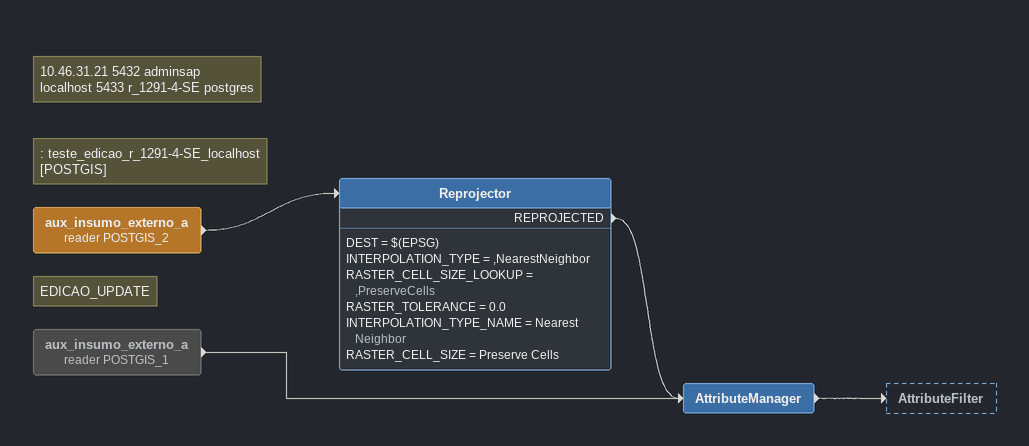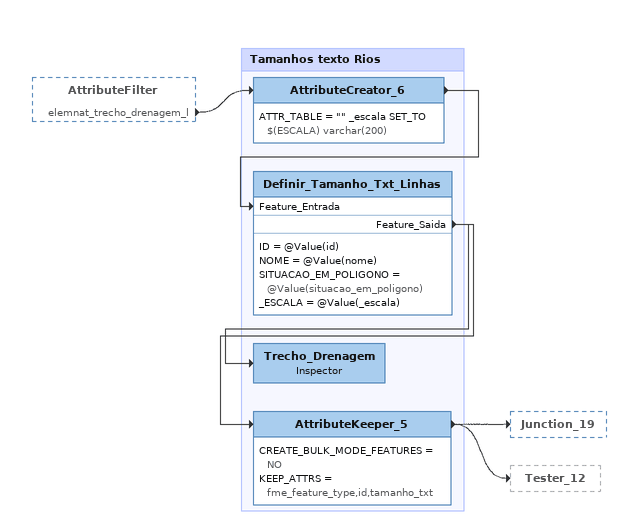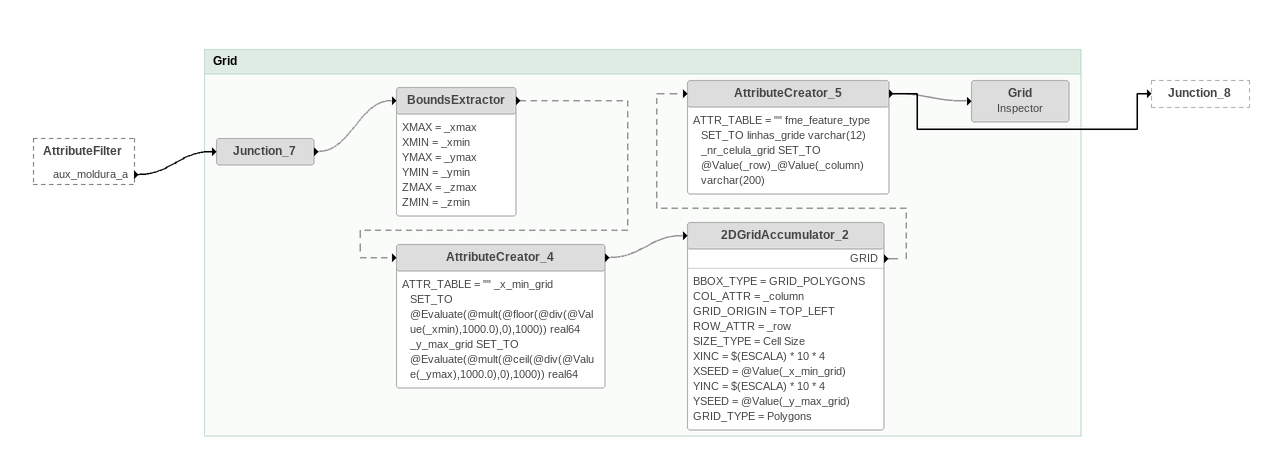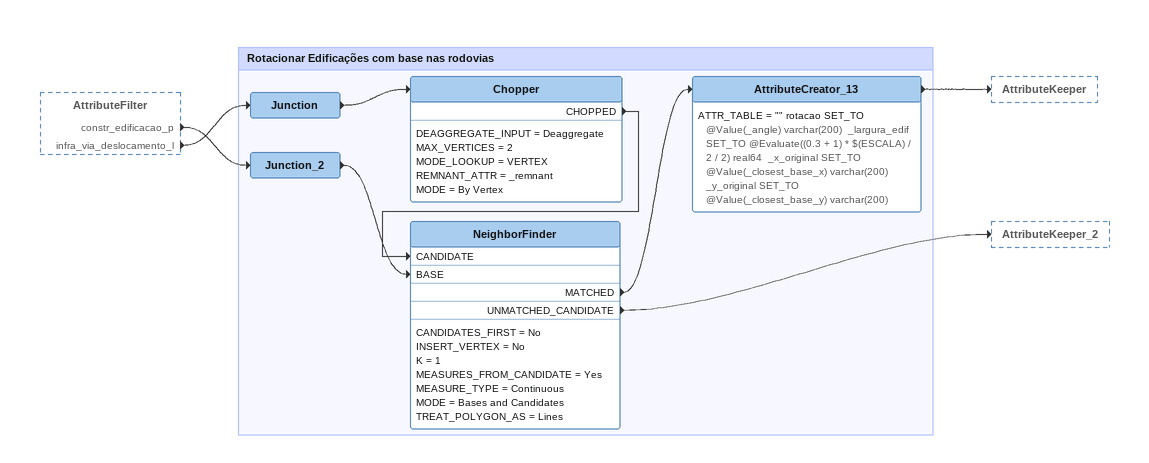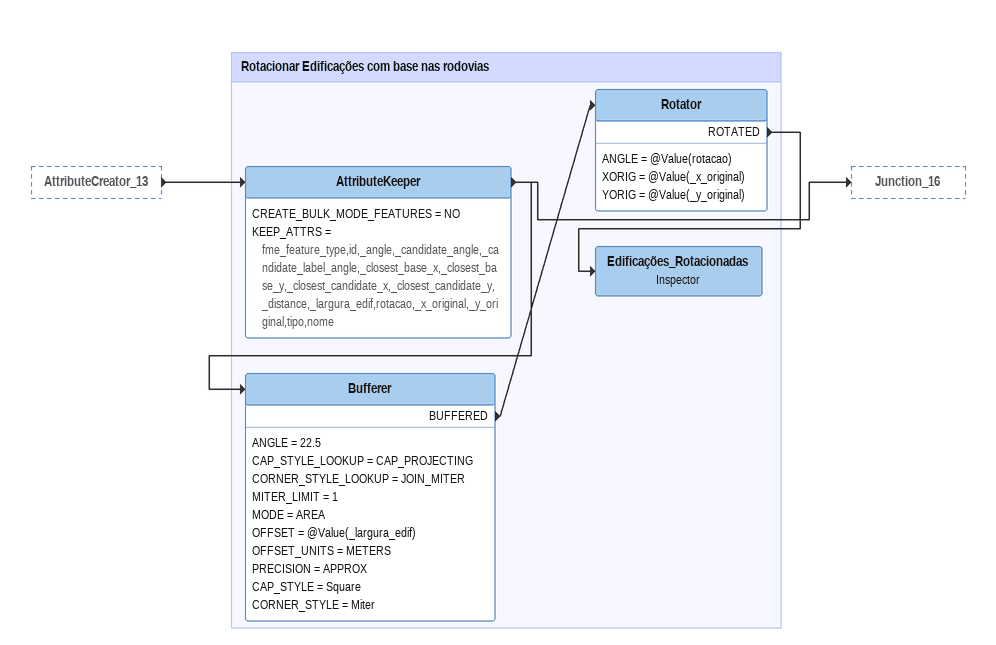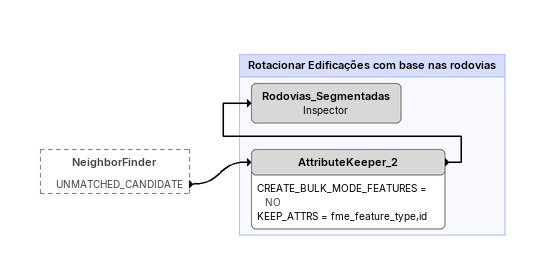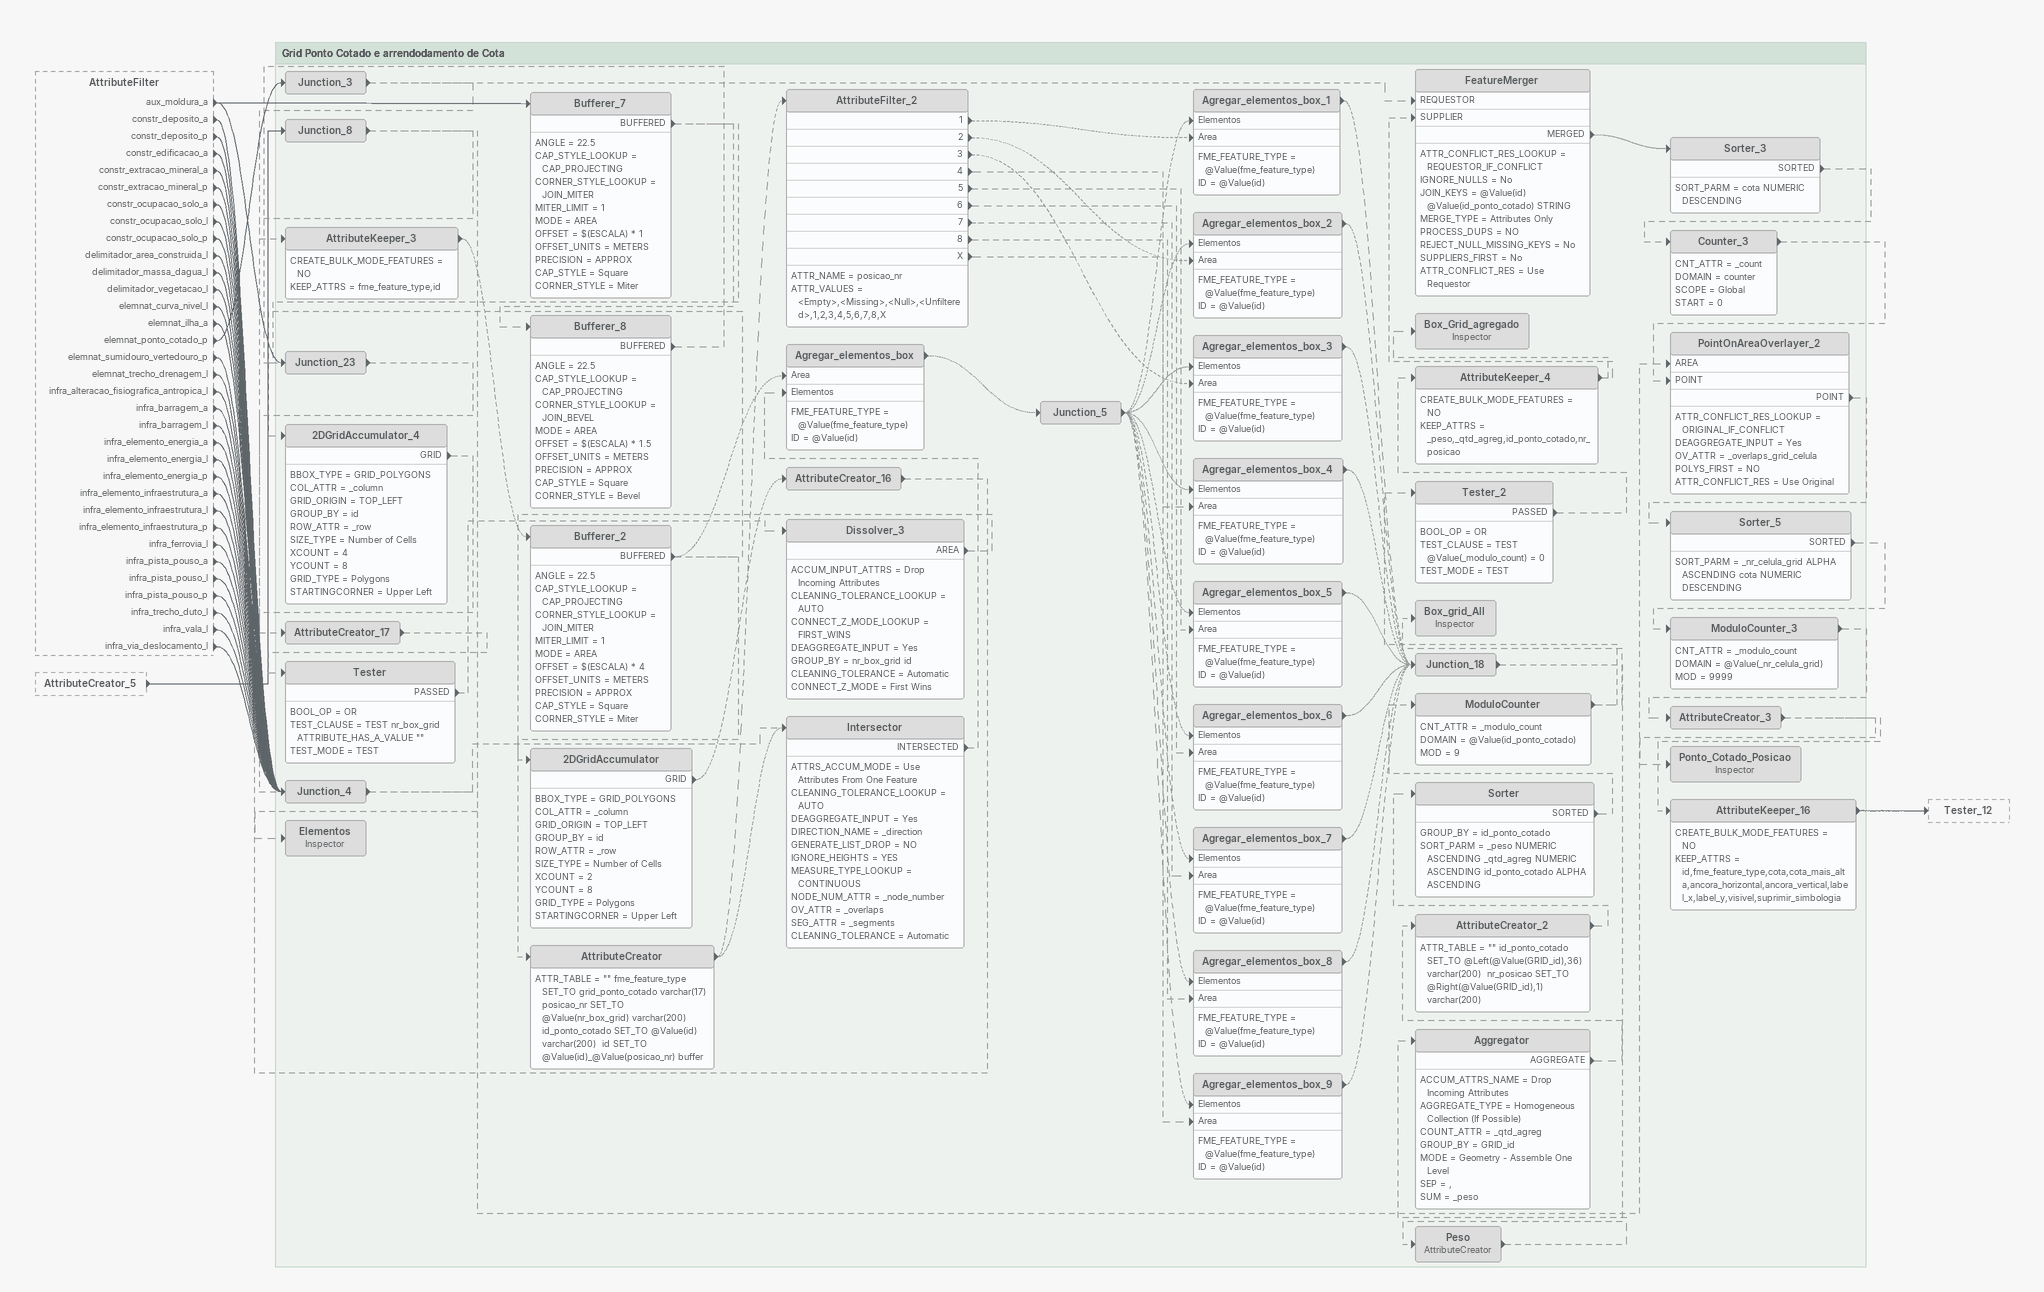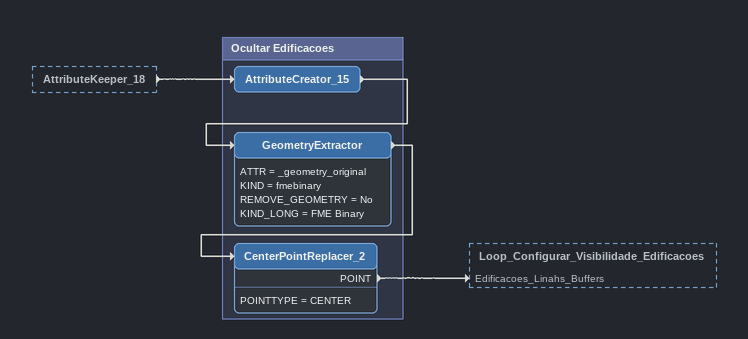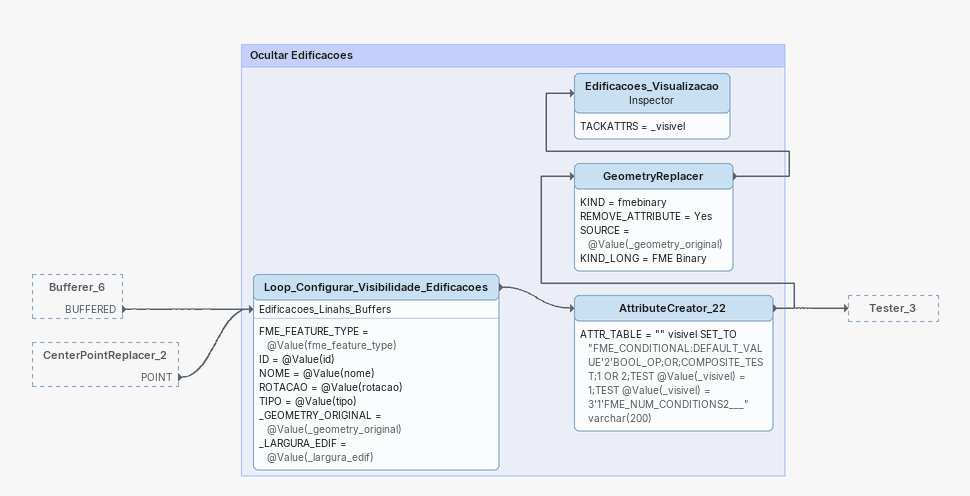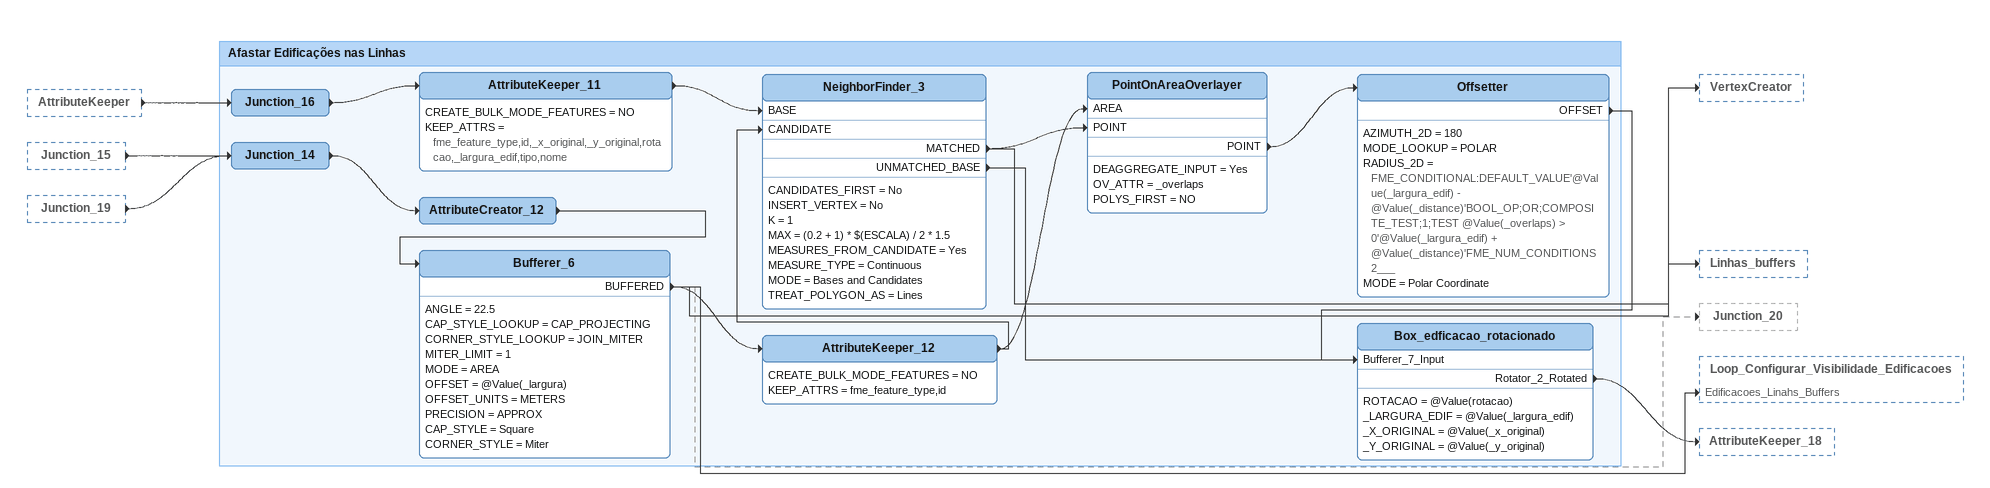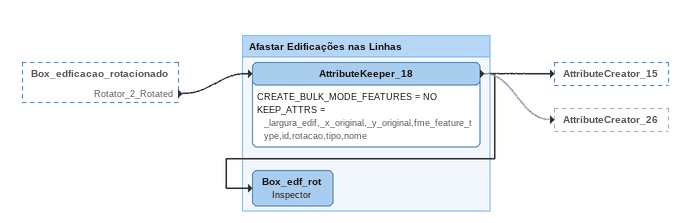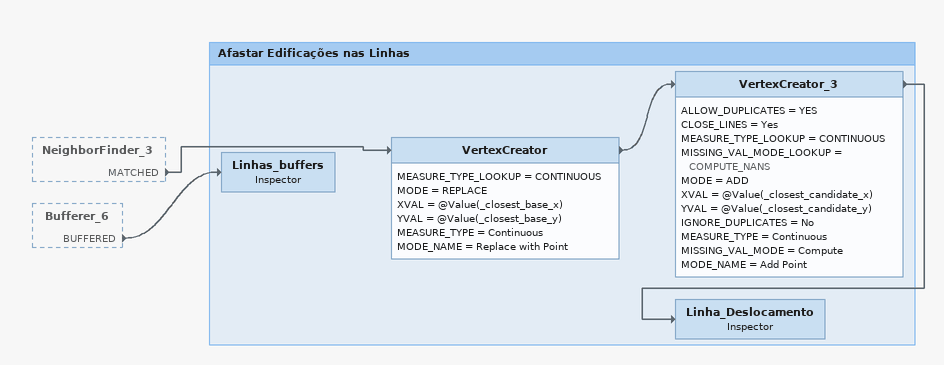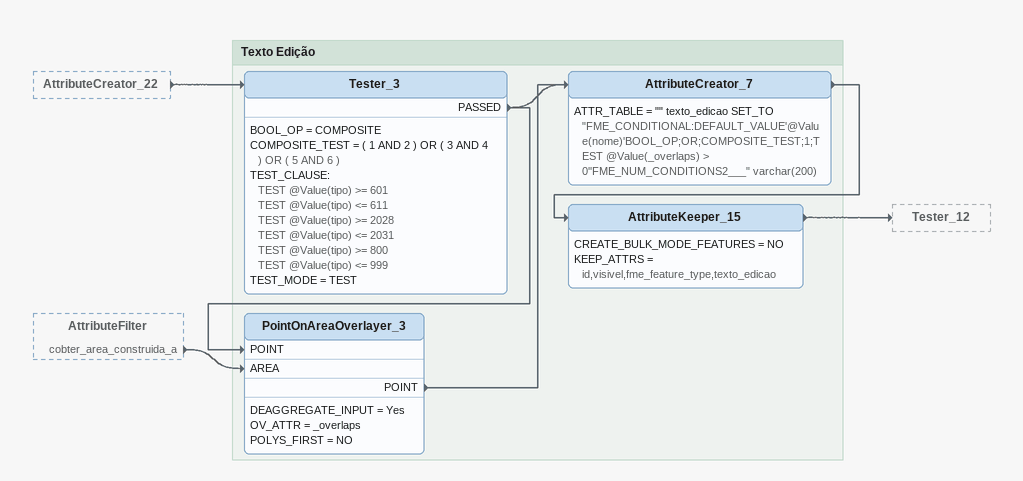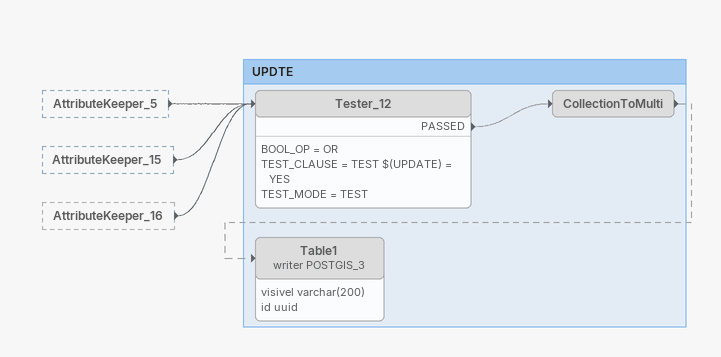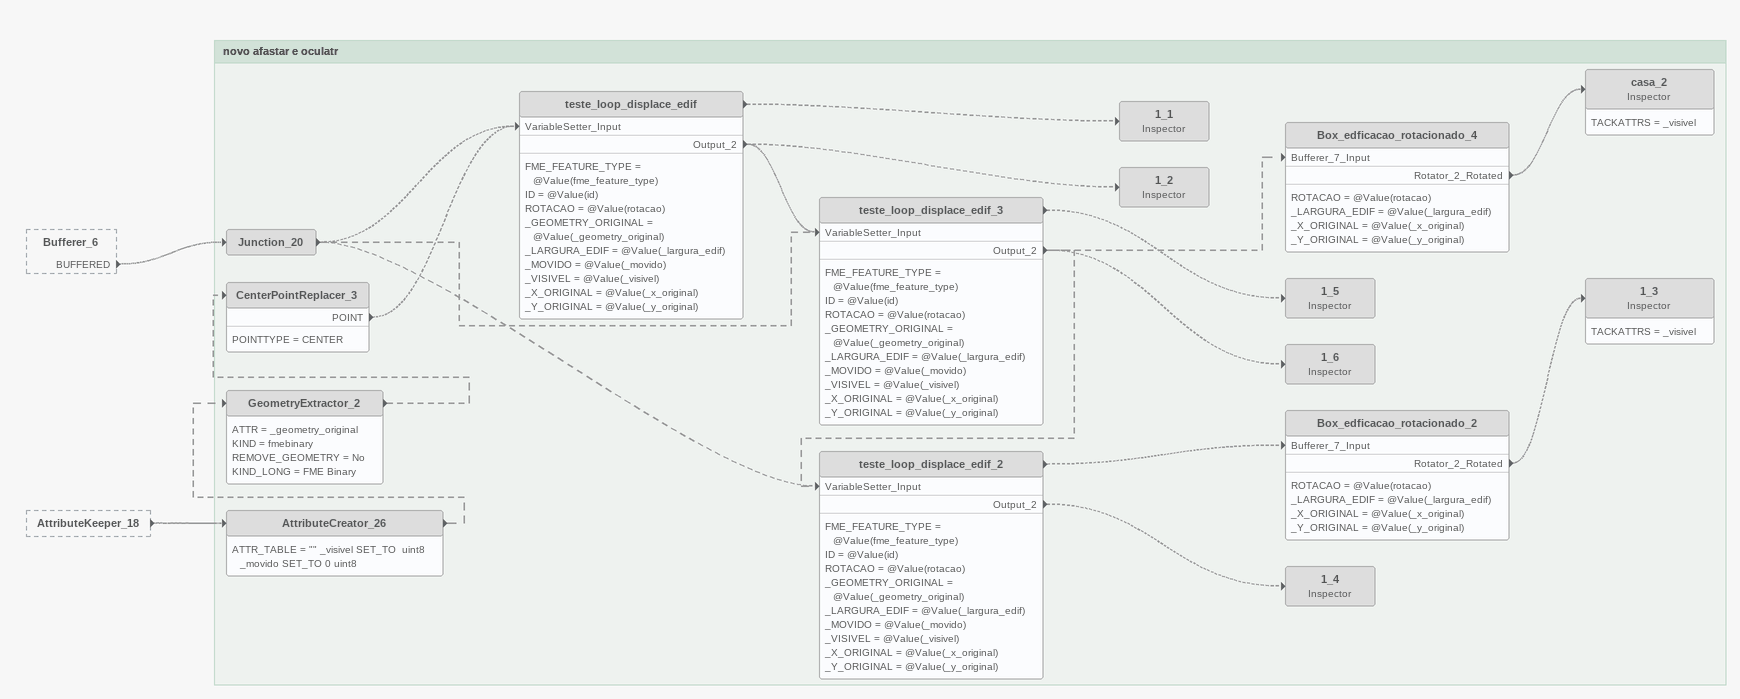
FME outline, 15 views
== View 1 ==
Note: 10.46.31.21 5432 adminsap / localhost 5433 r_1291-4-SE postgres
Note: : teste_edicao_r_1291-4-SE_localhost [POSTGIS]
aux_insumo_externo_a (reader POSTGIS_2)
    -> Reprojector
Reprojector
    DEST = $(EPSG)
    INTERPOLATION_TYPE = ,NearestNeighbor
    RASTER_CELL_SIZE_LOOKUP = ,PreserveCells
    RASTER_TOLERANCE = 0.0
    INTERPOLATION_TYPE_NAME = Nearest Neighbor
    RASTER_CELL_SIZE = Preserve Cells
    REPROJECTED -> AttributeManager
Note: EDICAO_UPDATE
aux_insumo_externo_a (reader POSTGIS_1) [off]
    -> AttributeManager
AttributeManager
    -> AttributeFilter

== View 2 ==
AttributeFilter [outside]
    elemnat_trecho_drenagem_l -> AttributeCreator_6

Bookmark: Tamanhos texto Rios
AttributeCreator_6
    ATTR_TABLE = "" _escala SET_TO $(ESCALA) varchar(200)
    -> Definir_Tamanho_Txt_Linhas [Feature_Entrada]
Definir_Tamanho_Txt_Linhas
    ID = @Value(id)
    NOME = @Value(nome)
    SITUACAO_EM_POLIGONO = @Value(situacao_em_poligono)
    _ESCALA = @Value(_escala)
    Feature_Saida -> Trecho_Drenagem
    Feature_Saida -> AttributeKeeper_5
Trecho_Drenagem: Inspector
AttributeKeeper_5
    CREATE_BULK_MODE_FEATURES = NO
    KEEP_ATTRS = fme_feature_type,id,tamanho_txt
    -> Junction_19
    -> Tester_12

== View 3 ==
AttributeFilter [outside]
    aux_moldura_a -> Junction_7

Bookmark: Grid
Junction_7 [off]
    -> BoundsExtractor [off]
BoundsExtractor [off]
    XMAX = _xmax
    XMIN = _xmin
    YMAX = _ymax
    YMIN = _ymin
    ZMAX = _zmax
    ZMIN = _zmin
    -> AttributeCreator_4 [off]
AttributeCreator_4 [off]
    ATTR_TABLE = "" _x_min_grid SET_TO @Evaluate(@mult(@floor(@div(@Value(_xmin),1000.0),0),1000)) real64  _y_max_grid SET_TO @Evaluate(@mult(@ceil(@div(@Value(_ymax),1000.0),0),1000)) real64
    -> 2DGridAccumulator_2 [off]
2DGridAccumulator_2 [off]
    BBOX_TYPE = GRID_POLYGONS
    COL_ATTR = _column
    GRID_ORIGIN = TOP_LEFT
    ROW_ATTR = _row
    SIZE_TYPE = Cell Size
    XINC = $(ESCALA) * 10 * 4
    XSEED = @Value(_x_min_grid)
    YINC = $(ESCALA) * 10 * 4
    YSEED = @Value(_y_max_grid)
    GRID_TYPE = Polygons
    GRID -> AttributeCreator_5 [off]
AttributeCreator_5 [off]
    ATTR_TABLE = "" fme_feature_type SET_TO linhas_gride varchar(12)  _nr_celula_grid SET_TO @Value(_row)_@Value(_column) varchar(200)
    -> Grid [off]
    -> Junction_8
Grid: Inspector [off]

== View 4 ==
AttributeFilter [outside]
    constr_edificacao_p -> Junction_2
    infra_via_deslocamento_l -> Junction

Bookmark: Rotacionar Edificações com base nas rodovias
Junction
    -> Chopper
Chopper
    DEAGGREGATE_INPUT = Deaggregate
    MAX_VERTICES = 2
    MODE_LOOKUP = VERTEX
    REMNANT_ATTR = _remnant
    MODE = By Vertex
    CHOPPED -> NeighborFinder [CANDIDATE]
Junction_2
    -> NeighborFinder [BASE]
NeighborFinder
    CANDIDATES_FIRST = No
    INSERT_VERTEX = No
    K = 1
    MEASURES_FROM_CANDIDATE = Yes
    MEASURE_TYPE = Continuous
    MODE = Bases and Candidates
    TREAT_POLYGON_AS = Lines
    MATCHED -> AttributeCreator_13
    UNMATCHED_CANDIDATE -> AttributeKeeper_2
AttributeCreator_13
    ATTR_TABLE = "" rotacao SET_TO @Value(_angle) varchar(200)  _largura_edif SET_TO @Evaluate((0.3 + 1) * $(ESCALA) / 2 / 2) real64  _x_original SET_TO @Value(_closest_base_x) varchar(200)  _y_original SET_TO @Value(_closest_base_y) varchar(200)
    -> AttributeKeeper

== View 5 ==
AttributeCreator_13 [outside]
    -> AttributeKeeper

Bookmark: Rotacionar Edificações com base nas rodovias
AttributeKeeper
    CREATE_BULK_MODE_FEATURES = NO
    KEEP_ATTRS = fme_feature_type,id,_angle,_candidate_angle,_candidate_label_angle,_closest_base_x,_closest_base_y,_closest_candidate_x,_closest_candidate_y,_distance,_largura_edif,rotacao,_x_original,_y_original,tipo,nome
    -> Bufferer
    -> Junction_16
Bufferer
    ANGLE = 22.5
    CAP_STYLE_LOOKUP = CAP_PROJECTING
    CORNER_STYLE_LOOKUP = JOIN_MITER
    MITER_LIMIT = 1
    MODE = AREA
    OFFSET = @Value(_largura_edif)
    OFFSET_UNITS = METERS
    PRECISION = APPROX
    CAP_STYLE = Square
    CORNER_STYLE = Miter
    BUFFERED -> Rotator
Rotator
    ANGLE = @Value(rotacao)
    XORIG = @Value(_x_original)
    YORIG = @Value(_y_original)
    ROTATED -> Edificações_Rotacionadas
Edificações_Rotacionadas: Inspector

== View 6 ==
NeighborFinder [outside]
    UNMATCHED_CANDIDATE -> AttributeKeeper_2

Bookmark: Rotacionar Edificações com base nas rodovias
AttributeKeeper_2
    CREATE_BULK_MODE_FEATURES = NO
    KEEP_ATTRS = fme_feature_type,id
    -> Rodovias_Segmentadas
Rodovias_Segmentadas: Inspector

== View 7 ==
AttributeFilter [outside]
    aux_moldura_a -> Bufferer_7
    aux_moldura_a -> Junction_23
    constr_deposito_a -> Junction_4
    constr_deposito_p -> Junction_4
    constr_edificacao_a -> Junction_4
    constr_extracao_mineral_a -> Junction_4
    constr_extracao_mineral_p -> Junction_4
    constr_ocupacao_solo_a -> Junction_4
    constr_ocupacao_solo_l -> Junction_4
    constr_ocupacao_solo_p -> Junction_4
    delimitador_area_construida_l -> Junction_4
    delimitador_massa_dagua_l -> Junction_4
    delimitador_vegetacao_l -> Junction_4
    elemnat_curva_nivel_l -> Junction_4
    elemnat_ilha_a -> Junction_4
    elemnat_ponto_cotado_p -> Junction_3
    elemnat_sumidouro_vertedouro_p -> Junction_4
    elemnat_trecho_drenagem_l -> Junction_4
    infra_alteracao_fisiografica_antropica_l -> Junction_4
    infra_barragem_a -> Junction_4
    infra_barragem_l -> Junction_4
    infra_elemento_energia_a -> Junction_4
    infra_elemento_energia_l -> Junction_4
    infra_elemento_energia_p -> Junction_4
    infra_elemento_infraestrutura_a -> Junction_4
    infra_elemento_infraestrutura_l -> Junction_4
    infra_elemento_infraestrutura_p -> Junction_4
    infra_ferrovia_l -> Junction_4
    infra_pista_pouso_a -> Junction_4
    infra_pista_pouso_l -> Junction_4
    infra_pista_pouso_p -> Junction_4
    infra_trecho_duto_l -> Junction_4
    infra_vala_l -> Junction_4
    infra_via_deslocamento_l -> Junction_4
AttributeCreator_5 [outside]
    -> Junction_8

Bookmark: Grid Ponto Cotado e arrendodamento de Cota
Junction_8 [off]
    -> Junction_4 [off]
    -> PointOnAreaOverlayer_2 [AREA] [off]
Junction_3 [off]
    -> AttributeKeeper_3 [off]
    -> FeatureMerger [REQUESTOR] [off]
AttributeKeeper_3 [off]
    CREATE_BULK_MODE_FEATURES = NO
    KEEP_ATTRS = fme_feature_type,id
    -> Bufferer_2 [off]
Bufferer_2 [off]
    ANGLE = 22.5
    CAP_STYLE_LOOKUP = CAP_PROJECTING
    CORNER_STYLE_LOOKUP = JOIN_MITER
    MITER_LIMIT = 1
    MODE = AREA
    OFFSET = $(ESCALA) * 4
    OFFSET_UNITS = METERS
    PRECISION = APPROX
    CAP_STYLE = Square
    CORNER_STYLE = Miter
    BUFFERED -> 2DGridAccumulator [off]
    BUFFERED -> 2DGridAccumulator_4 [off]
    BUFFERED -> Agregar_elementos_box [Area] [off]
2DGridAccumulator [off]
    BBOX_TYPE = GRID_POLYGONS
    COL_ATTR = _column
    GRID_ORIGIN = TOP_LEFT
    GROUP_BY = id
    ROW_ATTR = _row
    SIZE_TYPE = Number of Cells
    XCOUNT = 2
    YCOUNT = 8
    GRID_TYPE = Polygons
    STARTINGCORNER = Upper Left
    GRID -> AttributeCreator_16 [off]
AttributeCreator_16 [off]
    -> Tester [off]
2DGridAccumulator_4 [off]
    BBOX_TYPE = GRID_POLYGONS
    COL_ATTR = _column
    GRID_ORIGIN = TOP_LEFT
    GROUP_BY = id
    ROW_ATTR = _row
    SIZE_TYPE = Number of Cells
    XCOUNT = 4
    YCOUNT = 8
    GRID_TYPE = Polygons
    STARTINGCORNER = Upper Left
    GRID -> AttributeCreator_17 [off]
AttributeCreator_17 [off]
    -> Tester [off]
Tester [off]
    BOOL_OP = OR
    TEST_CLAUSE = TEST nr_box_grid ATTRIBUTE_HAS_A_VALUE ""
    TEST_MODE = TEST
    PASSED -> Dissolver_3 [off]
Dissolver_3 [off]
    ACCUM_INPUT_ATTRS = Drop Incoming Attributes
    CLEANING_TOLERANCE_LOOKUP = AUTO
    CONNECT_Z_MODE_LOOKUP = FIRST_WINS
    DEAGGREGATE_INPUT = Yes
    GROUP_BY = nr_box_grid id
    CLEANING_TOLERANCE = Automatic
    CONNECT_Z_MODE = First Wins
    AREA -> AttributeCreator [off]
AttributeCreator [off]
    ATTR_TABLE = "" fme_feature_type SET_TO grid_ponto_cotado varchar(17)  posicao_nr SET_TO @Value(nr_box_grid) varchar(200)  id_ponto_cotado SET_TO @Value(id) varchar(200)  id SET_TO @Value(id)_@Value(posicao_nr) buffer
    -> Intersector [off]
    -> AttributeFilter_2 [off]
AttributeFilter_2 [off]
    ATTR_NAME = posicao_nr
    ATTR_VALUES = <Empty>,<Missing>,<Null>,<Unfiltered>,1,2,3,4,5,6,7,8,X
    1 -> Agregar_elementos_box_1 [Area] [off]
    2 -> Agregar_elementos_box_2 [Area] [off]
    3 -> Agregar_elementos_box_3 [Area] [off]
    4 -> Agregar_elementos_box_4 [Area] [off]
    5 -> Agregar_elementos_box_5 [Area] [off]
    6 -> Agregar_elementos_box_6 [Area] [off]
    7 -> Agregar_elementos_box_7 [Area] [off]
    8 -> Agregar_elementos_box_8 [Area] [off]
    X -> Agregar_elementos_box_9 [Area] [off]
Bufferer_7 [off]
    ANGLE = 22.5
    CAP_STYLE_LOOKUP = CAP_PROJECTING
    CORNER_STYLE_LOOKUP = JOIN_MITER
    MITER_LIMIT = 1
    MODE = AREA
    OFFSET = $(ESCALA) * 1
    OFFSET_UNITS = METERS
    PRECISION = APPROX
    CAP_STYLE = Square
    CORNER_STYLE = Miter
    BUFFERED -> Bufferer_8 [off]
    BUFFERED -> Junction_23 [off]
Bufferer_8 [off]
    ANGLE = 22.5
    CAP_STYLE_LOOKUP = CAP_PROJECTING
    CORNER_STYLE_LOOKUP = JOIN_BEVEL
    MODE = AREA
    OFFSET = $(ESCALA) * 1.5
    OFFSET_UNITS = METERS
    PRECISION = APPROX
    CAP_STYLE = Square
    CORNER_STYLE = Bevel
    BUFFERED -> Junction_23 [off]
Junction_23 [off]
    -> Junction_4 [off]
Junction_4 [off]
    -> Intersector [off]
    -> Elementos [off]
Intersector [off]
    ATTRS_ACCUM_MODE = Use Attributes From One Feature
    CLEANING_TOLERANCE_LOOKUP = AUTO
    DEAGGREGATE_INPUT = Yes
    DIRECTION_NAME = _direction
    GENERATE_LIST_DROP = NO
    IGNORE_HEIGHTS = YES
    MEASURE_TYPE_LOOKUP = CONTINUOUS
    NODE_NUM_ATTR = _node_number
    OV_ATTR = _overlaps
    SEG_ATTR = _segments
    CLEANING_TOLERANCE = Automatic
    INTERSECTED -> Agregar_elementos_box [Elementos] [off]
Agregar_elementos_box [off]
    FME_FEATURE_TYPE = @Value(fme_feature_type)
    ID = @Value(id)
    -> Junction_5 [off]
Junction_5 [off]
    -> Agregar_elementos_box_1 [Elementos] [off]
    -> Agregar_elementos_box_2 [Elementos] [off]
    -> Agregar_elementos_box_3 [Elementos] [off]
    -> Agregar_elementos_box_4 [Elementos] [off]
    -> Agregar_elementos_box_5 [Elementos] [off]
    -> Agregar_elementos_box_6 [Elementos] [off]
    -> Agregar_elementos_box_7 [Elementos] [off]
    -> Agregar_elementos_box_8 [Elementos] [off]
    -> Agregar_elementos_box_9 [Elementos] [off]
Agregar_elementos_box_1 [off]
    FME_FEATURE_TYPE = @Value(fme_feature_type)
    ID = @Value(id)
    -> Junction_18 [off]
Agregar_elementos_box_2 [off]
    FME_FEATURE_TYPE = @Value(fme_feature_type)
    ID = @Value(id)
    -> Junction_18 [off]
Agregar_elementos_box_3 [off]
    FME_FEATURE_TYPE = @Value(fme_feature_type)
    ID = @Value(id)
    -> Junction_18 [off]
Agregar_elementos_box_4 [off]
    FME_FEATURE_TYPE = @Value(fme_feature_type)
    ID = @Value(id)
    -> Junction_18 [off]
Agregar_elementos_box_5 [off]
    FME_FEATURE_TYPE = @Value(fme_feature_type)
    ID = @Value(id)
    -> Junction_18 [off]
Agregar_elementos_box_6 [off]
    FME_FEATURE_TYPE = @Value(fme_feature_type)
    ID = @Value(id)
    -> Junction_18 [off]
Agregar_elementos_box_7 [off]
    FME_FEATURE_TYPE = @Value(fme_feature_type)
    ID = @Value(id)
    -> Junction_18 [off]
Agregar_elementos_box_8 [off]
    FME_FEATURE_TYPE = @Value(fme_feature_type)
    ID = @Value(id)
    -> Junction_18 [off]
Agregar_elementos_box_9 [off]
    FME_FEATURE_TYPE = @Value(fme_feature_type)
    ID = @Value(id)
    -> Junction_18 [off]
Junction_18 [off]
    -> Peso [off]
Peso: AttributeCreator [off]
    -> Aggregator [off]
Aggregator [off]
    ACCUM_ATTRS_NAME = Drop Incoming Attributes
    AGGREGATE_TYPE = Homogeneous Collection (If Possible)
    COUNT_ATTR = _qtd_agreg
    GROUP_BY = GRID_id
    MODE = Geometry - Assemble One Level
    SEP = ,
    SUM = _peso
    AGGREGATE -> AttributeCreator_2 [off]
AttributeCreator_2 [off]
    ATTR_TABLE = "" id_ponto_cotado SET_TO @Left(@Value(GRID_id),36) varchar(200)  nr_posicao SET_TO @Right(@Value(GRID_id),1) varchar(200)
    -> Sorter [off]
Sorter [off]
    GROUP_BY = id_ponto_cotado
    SORT_PARM = _peso NUMERIC ASCENDING _qtd_agreg NUMERIC ASCENDING id_ponto_cotado ALPHA ASCENDING
    SORTED -> ModuloCounter [off]
ModuloCounter [off]
    CNT_ATTR = _modulo_count
    DOMAIN = @Value(id_ponto_cotado)
    MOD = 9
    -> Tester_2 [off]
    -> Box_grid_All [off]
Tester_2 [off]
    BOOL_OP = OR
    TEST_CLAUSE = TEST @Value(_modulo_count) = 0
    TEST_MODE = TEST
    PASSED -> AttributeKeeper_4 [off]
AttributeKeeper_4 [off]
    CREATE_BULK_MODE_FEATURES = NO
    KEEP_ATTRS = _peso,_qtd_agreg,id_ponto_cotado,nr_posicao
    -> Box_Grid_agregado [off]
    -> FeatureMerger [SUPPLIER] [off]
FeatureMerger [off]
    ATTR_CONFLICT_RES_LOOKUP = REQUESTOR_IF_CONFLICT
    IGNORE_NULLS = No
    JOIN_KEYS = @Value(id) @Value(id_ponto_cotado) STRING
    MERGE_TYPE = Attributes Only
    PROCESS_DUPS = NO
    REJECT_NULL_MISSING_KEYS = No
    SUPPLIERS_FIRST = No
    ATTR_CONFLICT_RES = Use Requestor
    MERGED -> Sorter_3 [off]
Sorter_3 [off]
    SORT_PARM = cota NUMERIC DESCENDING
    SORTED -> Counter_3 [off]
Counter_3 [off]
    CNT_ATTR = _count
    DOMAIN = counter
    SCOPE = Global
    START = 0
    -> PointOnAreaOverlayer_2 [POINT] [off]
PointOnAreaOverlayer_2 [off]
    ATTR_CONFLICT_RES_LOOKUP = ORIGINAL_IF_CONFLICT
    DEAGGREGATE_INPUT = Yes
    OV_ATTR = _overlaps_grid_celula
    POLYS_FIRST = NO
    ATTR_CONFLICT_RES = Use Original
    POINT -> Sorter_5 [off]
Sorter_5 [off]
    SORT_PARM = _nr_celula_grid ALPHA ASCENDING cota NUMERIC DESCENDING
    SORTED -> ModuloCounter_3 [off]
ModuloCounter_3 [off]
    CNT_ATTR = _modulo_count
    DOMAIN = @Value(_nr_celula_grid)
    MOD = 9999
    -> AttributeCreator_3 [off]
AttributeCreator_3 [off]
    -> Ponto_Cotado_Posicao [off]
    -> AttributeKeeper_16 [off]
Ponto_Cotado_Posicao: Inspector [off]
AttributeKeeper_16 [off]
    CREATE_BULK_MODE_FEATURES = NO
    KEEP_ATTRS = id,fme_feature_type,cota,cota_mais_alta,ancora_horizontal,ancora_vertical,label_x,label_y,visivel,suprimir_simbologia
    -> Tester_12
Box_Grid_agregado: Inspector [off]
Box_grid_All: Inspector [off]
Elementos: Inspector [off]

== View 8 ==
AttributeKeeper_18 [outside]
    -> AttributeCreator_15

Bookmark: Ocultar Edificacoes
AttributeCreator_15
    -> GeometryExtractor
GeometryExtractor
    ATTR = _geometry_original
    KIND = fmebinary
    REMOVE_GEOMETRY = No
    KIND_LONG = FME Binary
    -> CenterPointReplacer_2
CenterPointReplacer_2
    POINTTYPE = CENTER
    POINT -> Loop_Configurar_Visibilidade_Edificacoes [Edificacoes_Linahs_Buffers]

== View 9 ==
Bufferer_6 [outside]
    BUFFERED -> Loop_Configurar_Visibilidade_Edificacoes [Edificacoes_Linahs_Buffers]
CenterPointReplacer_2 [outside]
    POINT -> Loop_Configurar_Visibilidade_Edificacoes [Edificacoes_Linahs_Buffers]

Bookmark: Ocultar Edificacoes
Loop_Configurar_Visibilidade_Edificacoes
    FME_FEATURE_TYPE = @Value(fme_feature_type)
    ID = @Value(id)
    NOME = @Value(nome)
    ROTACAO = @Value(rotacao)
    TIPO = @Value(tipo)
    _GEOMETRY_ORIGINAL = @Value(_geometry_original)
    _LARGURA_EDIF = @Value(_largura_edif)
    -> AttributeCreator_22
AttributeCreator_22
    ATTR_TABLE = "" visivel SET_TO "FME_CONDITIONAL:DEFAULT_VALUE'2'BOOL_OP;OR;COMPOSITE_TEST;1 OR 2;TEST @Value(_visivel) = 1;TEST @Value(_visivel) = 3'1'FME_NUM_CONDITIONS2___" varchar(200)
    -> GeometryReplacer
    -> Tester_3
GeometryReplacer
    KIND = fmebinary
    REMOVE_ATTRIBUTE = Yes
    SOURCE = @Value(_geometry_original)
    KIND_LONG = FME Binary
    -> Edificacoes_Visualizacao
Edificacoes_Visualizacao: Inspector
    TACKATTRS = _visivel

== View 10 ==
AttributeKeeper [outside]
    -> Junction_16
Junction_15 [outside]
    -> Junction_14
Junction_19 [outside]
    -> Junction_14

Bookmark: Afastar Edificações nas Linhas
Junction_16
    -> AttributeKeeper_11
AttributeKeeper_11
    CREATE_BULK_MODE_FEATURES = NO
    KEEP_ATTRS = fme_feature_type,id,_x_original,_y_original,rotacao,_largura_edif,tipo,nome
    -> NeighborFinder_3 [BASE]
Junction_14
    -> AttributeCreator_12
AttributeCreator_12
    -> Bufferer_6
Bufferer_6
    ANGLE = 22.5
    CAP_STYLE_LOOKUP = CAP_PROJECTING
    CORNER_STYLE_LOOKUP = JOIN_MITER
    MITER_LIMIT = 1
    MODE = AREA
    OFFSET = @Value(_largura)
    OFFSET_UNITS = METERS
    PRECISION = APPROX
    CAP_STYLE = Square
    CORNER_STYLE = Miter
    BUFFERED -> Linhas_buffers
    BUFFERED -> AttributeKeeper_12
    BUFFERED -> Junction_20 [off]
    BUFFERED -> Loop_Configurar_Visibilidade_Edificacoes [Edificacoes_Linahs_Buffers]
AttributeKeeper_12
    CREATE_BULK_MODE_FEATURES = NO
    KEEP_ATTRS = fme_feature_type,id
    -> NeighborFinder_3 [CANDIDATE]
    -> PointOnAreaOverlayer [AREA]
NeighborFinder_3
    CANDIDATES_FIRST = No
    INSERT_VERTEX = No
    K = 1
    MAX = (0.2 + 1) * $(ESCALA) / 2 * 1.5
    MEASURES_FROM_CANDIDATE = Yes
    MEASURE_TYPE = Continuous
    MODE = Bases and Candidates
    TREAT_POLYGON_AS = Lines
    MATCHED -> VertexCreator
    MATCHED -> PointOnAreaOverlayer [POINT]
    UNMATCHED_BASE -> Box_edficacao_rotacionado [Bufferer_7_Input]
PointOnAreaOverlayer
    DEAGGREGATE_INPUT = Yes
    OV_ATTR = _overlaps
    POLYS_FIRST = NO
    POINT -> Offsetter
Offsetter
    AZIMUTH_2D = 180
    MODE_LOOKUP = POLAR
    RADIUS_2D = FME_CONDITIONAL:DEFAULT_VALUE'@Value(_largura_edif) - @Value(_distance)'BOOL_OP;OR;COMPOSITE_TEST;1;TEST @Value(_overlaps) > 0'@Value(_largura_edif) + @Value(_distance)'FME_NUM_CONDITIONS2___
    MODE = Polar Coordinate
    OFFSET -> Box_edficacao_rotacionado [Bufferer_7_Input]
Box_edficacao_rotacionado
    ROTACAO = @Value(rotacao)
    _LARGURA_EDIF = @Value(_largura_edif)
    _X_ORIGINAL = @Value(_x_original)
    _Y_ORIGINAL = @Value(_y_original)
    Rotator_2_Rotated -> AttributeKeeper_18

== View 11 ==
Box_edficacao_rotacionado [outside]
    Rotator_2_Rotated -> AttributeKeeper_18

Bookmark: Afastar Edificações nas Linhas
AttributeKeeper_18
    CREATE_BULK_MODE_FEATURES = NO
    KEEP_ATTRS = _largura_edif,_x_original,_y_original,fme_feature_type,id,rotacao,tipo,nome
    -> Box_edf_rot
    -> AttributeCreator_15
    -> AttributeCreator_26 [off]
Box_edf_rot: Inspector

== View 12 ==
NeighborFinder_3 [outside]
    MATCHED -> VertexCreator
Bufferer_6 [outside]
    BUFFERED -> Linhas_buffers

Bookmark: Afastar Edificações nas Linhas
VertexCreator
    MEASURE_TYPE_LOOKUP = CONTINUOUS
    MODE = REPLACE
    XVAL = @Value(_closest_base_x)
    YVAL = @Value(_closest_base_y)
    MEASURE_TYPE = Continuous
    MODE_NAME = Replace with Point
    -> VertexCreator_3
VertexCreator_3
    ALLOW_DUPLICATES = YES
    CLOSE_LINES = Yes
    MEASURE_TYPE_LOOKUP = CONTINUOUS
    MISSING_VAL_MODE_LOOKUP = COMPUTE_NANS
    MODE = ADD
    XVAL = @Value(_closest_candidate_x)
    YVAL = @Value(_closest_candidate_y)
    IGNORE_DUPLICATES = No
    MEASURE_TYPE = Continuous
    MISSING_VAL_MODE = Compute
    MODE_NAME = Add Point
    -> Linha_Deslocamento
Linha_Deslocamento: Inspector
Linhas_buffers: Inspector

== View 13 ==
AttributeCreator_22 [outside]
    -> Tester_3
AttributeFilter [outside]
    cobter_area_construida_a -> PointOnAreaOverlayer_3 [AREA]

Bookmark: Texto Edição
Tester_3
    BOOL_OP = COMPOSITE
    COMPOSITE_TEST = ( 1 AND 2 ) OR ( 3 AND 4 ) OR ( 5 AND 6 )
    TEST_CLAUSE:
      TEST @Value(tipo) >= 601
      TEST @Value(tipo) <= 611
      TEST @Value(tipo) >= 2028
      TEST @Value(tipo) <= 2031
      TEST @Value(tipo) >= 800
      TEST @Value(tipo) <= 999
    TEST_MODE = TEST
    PASSED -> PointOnAreaOverlayer_3 [POINT]
    PASSED -> AttributeCreator_7
PointOnAreaOverlayer_3
    DEAGGREGATE_INPUT = Yes
    OV_ATTR = _overlaps
    POLYS_FIRST = NO
    POINT -> AttributeCreator_7
AttributeCreator_7
    ATTR_TABLE = "" texto_edicao SET_TO "FME_CONDITIONAL:DEFAULT_VALUE'@Value(nome)'BOOL_OP;OR;COMPOSITE_TEST;1;TEST @Value(_overlaps) > 0''FME_NUM_CONDITIONS2___" varchar(200)
    -> AttributeKeeper_15
AttributeKeeper_15
    CREATE_BULK_MODE_FEATURES = NO
    KEEP_ATTRS = id,visivel,fme_feature_type,texto_edicao
    -> Tester_12

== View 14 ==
AttributeKeeper_5 [outside]
    -> Tester_12
AttributeKeeper_15 [outside]
    -> Tester_12
AttributeKeeper_16 [outside]
    -> Tester_12

Bookmark: UPDTE
Tester_12 [off]
    BOOL_OP = OR
    TEST_CLAUSE = TEST $(UPDATE) = YES
    TEST_MODE = TEST
    PASSED -> CollectionToMulti [off]
CollectionToMulti [off]
    -> Table1 (writer POSTGIS_3) [off]
Table1 (writer POSTGIS_3) [off]
    attributes: visivel varchar(200), id uuid

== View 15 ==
Bufferer_6 [outside]
    BUFFERED -> Junction_20 [off]
AttributeKeeper_18 [outside]
    -> AttributeCreator_26 [off]

Bookmark: novo afastar e oculatr
Junction_20 [off]
    -> teste_loop_displace_edif [VariableSetter_Input] [off]
    -> teste_loop_displace_edif_2 [VariableSetter_Input] [off]
    -> teste_loop_displace_edif_3 [VariableSetter_Input] [off]
AttributeCreator_26 [off]
    ATTR_TABLE = "" _visivel SET_TO  uint8  _movido SET_TO 0 uint8
    -> GeometryExtractor_2 [off]
GeometryExtractor_2 [off]
    ATTR = _geometry_original
    KIND = fmebinary
    REMOVE_GEOMETRY = No
    KIND_LONG = FME Binary
    -> CenterPointReplacer_3 [off]
CenterPointReplacer_3 [off]
    POINTTYPE = CENTER
    POINT -> teste_loop_displace_edif [VariableSetter_Input] [off]
teste_loop_displace_edif [off]
    FME_FEATURE_TYPE = @Value(fme_feature_type)
    ID = @Value(id)
    ROTACAO = @Value(rotacao)
    _GEOMETRY_ORIGINAL = @Value(_geometry_original)
    _LARGURA_EDIF = @Value(_largura_edif)
    _MOVIDO = @Value(_movido)
    _VISIVEL = @Value(_visivel)
    _X_ORIGINAL = @Value(_x_original)
    _Y_ORIGINAL = @Value(_y_original)
    -> 1_1 [off]
    Output_2 -> 1_2 [off]
    Output_2 -> teste_loop_displace_edif_3 [VariableSetter_Input] [off]
1_1: Inspector [off]
1_2: Inspector [off]
teste_loop_displace_edif_3 [off]
    FME_FEATURE_TYPE = @Value(fme_feature_type)
    ID = @Value(id)
    ROTACAO = @Value(rotacao)
    _GEOMETRY_ORIGINAL = @Value(_geometry_original)
    _LARGURA_EDIF = @Value(_largura_edif)
    _MOVIDO = @Value(_movido)
    _VISIVEL = @Value(_visivel)
    _X_ORIGINAL = @Value(_x_original)
    _Y_ORIGINAL = @Value(_y_original)
    -> 1_5 [off]
    Output_2 -> 1_6 [off]
    Output_2 -> teste_loop_displace_edif_2 [VariableSetter_Input] [off]
    Output_2 -> Box_edficacao_rotacionado_4 [Bufferer_7_Input] [off]
Box_edficacao_rotacionado_4 [off]
    ROTACAO = @Value(rotacao)
    _LARGURA_EDIF = @Value(_largura_edif)
    _X_ORIGINAL = @Value(_x_original)
    _Y_ORIGINAL = @Value(_y_original)
    Rotator_2_Rotated -> casa_2 [off]
casa_2: Inspector [off]
    TACKATTRS = _visivel
1_5: Inspector [off]
1_6: Inspector [off]
teste_loop_displace_edif_2 [off]
    FME_FEATURE_TYPE = @Value(fme_feature_type)
    ID = @Value(id)
    ROTACAO = @Value(rotacao)
    _GEOMETRY_ORIGINAL = @Value(_geometry_original)
    _LARGURA_EDIF = @Value(_largura_edif)
    _MOVIDO = @Value(_movido)
    _VISIVEL = @Value(_visivel)
    _X_ORIGINAL = @Value(_x_original)
    _Y_ORIGINAL = @Value(_y_original)
    -> Box_edficacao_rotacionado_2 [Bufferer_7_Input] [off]
    Output_2 -> 1_4 [off]
Box_edficacao_rotacionado_2 [off]
    ROTACAO = @Value(rotacao)
    _LARGURA_EDIF = @Value(_largura_edif)
    _X_ORIGINAL = @Value(_x_original)
    _Y_ORIGINAL = @Value(_y_original)
    Rotator_2_Rotated -> 1_3 [off]
1_3: Inspector [off]
    TACKATTRS = _visivel
1_4: Inspector [off]
